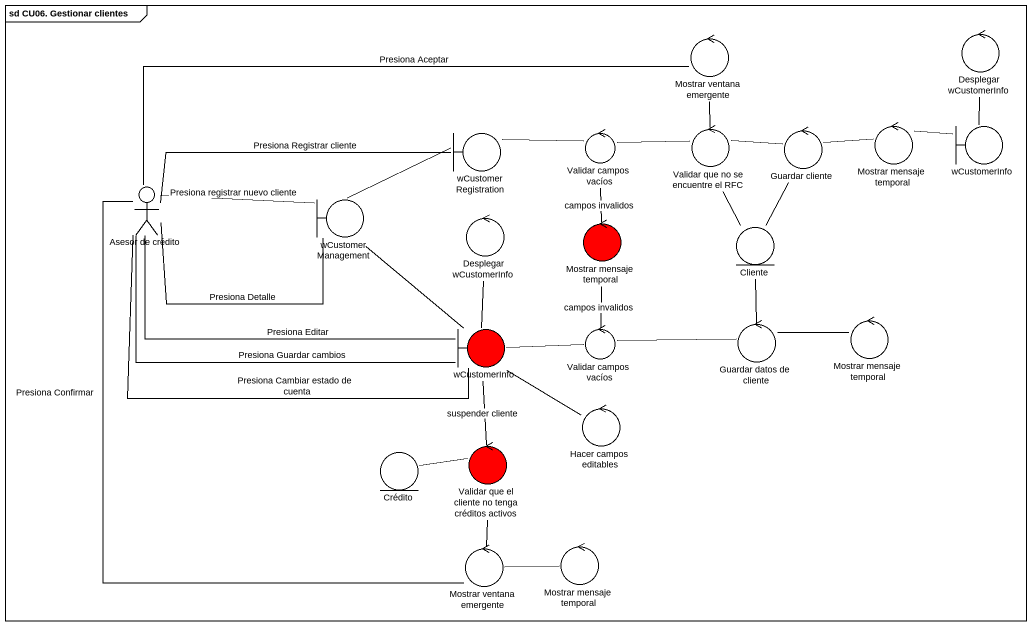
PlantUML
@startuml
mainframe sd CU06. Gestionar clientes
control "Mostrar ventana emergente" as Mostrar_ventana_emergente
control "Desplegar wCustomerInfo" as Desplegar_wCustomerInfo
control "Mostrar mensaje temporal" as Mostrar_mensaje_temporal
boundary wCustomerInfo
boundary wCustomerRegistration
control "Validar campos vacíos" as Validar_campos_vacíos
control "Validar que no se encuentre el RFC" as Validar_que_no_se_encuentre
control "Guardar cliente" as Guardar_cliente
actor "Asesor de crédito" as Asesor_de_crédito
boundary wCustomerManagement
control "Desplegar wCustomerInfo" as Desplegar_wCustomerInfo_2
control "Mostrar mensaje temporal" as Mostrar_mensaje_temporal_2 #FF0000
entity Cliente
control "Mostrar mensaje temporal" as Mostrar_mensaje_temporal_3
boundary "wCustomerInfo" as wCustomerInfo_2 #FF0000
control "Validar campos vacíos" as Validar_campos_vacíos_2
control "Guardar datos de cliente" as Guardar_datos_de_cliente
control "Hacer campos editables" as Hacer_campos_editables
entity Crédito
control "Validar que el cliente no tenga créditos activos" as Validar_que_el_cliente_no #FF0000
control "Mostrar ventana emergente" as Mostrar_ventana_emergente_2
control "Mostrar mensaje temporal" as Mostrar_mensaje_temporal_4
Mostrar_mensaje_temporal -right- wCustomerInfo
wCustomerInfo -up- Desplegar_wCustomerInfo
wCustomerRegistration -right- Validar_campos_vacíos
Validar_campos_vacíos -right- Validar_que_no_se_encuentre
Validar_que_no_se_encuentre -up- Mostrar_ventana_emergente
Validar_que_no_se_encuentre -right- Guardar_cliente
Validar_que_no_se_encuentre -- Cliente
Guardar_cliente -right- Mostrar_mensaje_temporal
Asesor_de_crédito -right- Mostrar_ventana_emergente : Presiona Aceptar
Asesor_de_crédito -right- wCustomerRegistration : Presiona Registrar cliente
Asesor_de_crédito -right- wCustomerManagement : Presiona registrar nuevo cliente
Asesor_de_crédito -right- wCustomerManagement : Presiona Detalle
Asesor_de_crédito -right- wCustomerInfo_2 : Presiona Editar
Asesor_de_crédito -right- wCustomerInfo_2 : Presiona Guardar cambios
Asesor_de_crédito -right- wCustomerInfo_2 : Presiona Cambiar estado de cuenta
wCustomerManagement -right- wCustomerRegistration
wCustomerManagement -- wCustomerInfo_2
Mostrar_mensaje_temporal_2 -up- Validar_campos_vacíos : campos invalidos
Mostrar_mensaje_temporal_2 -- Validar_campos_vacíos_2 : campos invalidos
Cliente -up- Guardar_cliente
wCustomerInfo_2 -up- Desplegar_wCustomerInfo_2
wCustomerInfo_2 -right- Validar_campos_vacíos_2
wCustomerInfo_2 -- Hacer_campos_editables
wCustomerInfo_2 -- Validar_que_el_cliente_no : suspender cliente
Validar_campos_vacíos_2 -right- Guardar_datos_de_cliente
Guardar_datos_de_cliente -up- Cliente
Guardar_datos_de_cliente -right- Mostrar_mensaje_temporal_3
Crédito -right- Validar_que_el_cliente_no
Validar_que_el_cliente_no -- Mostrar_ventana_emergente_2
Mostrar_ventana_emergente_2 -up- Asesor_de_crédito : Presiona Confirmar
Mostrar_ventana_emergente_2 -right- Mostrar_mensaje_temporal_4
@enduml
